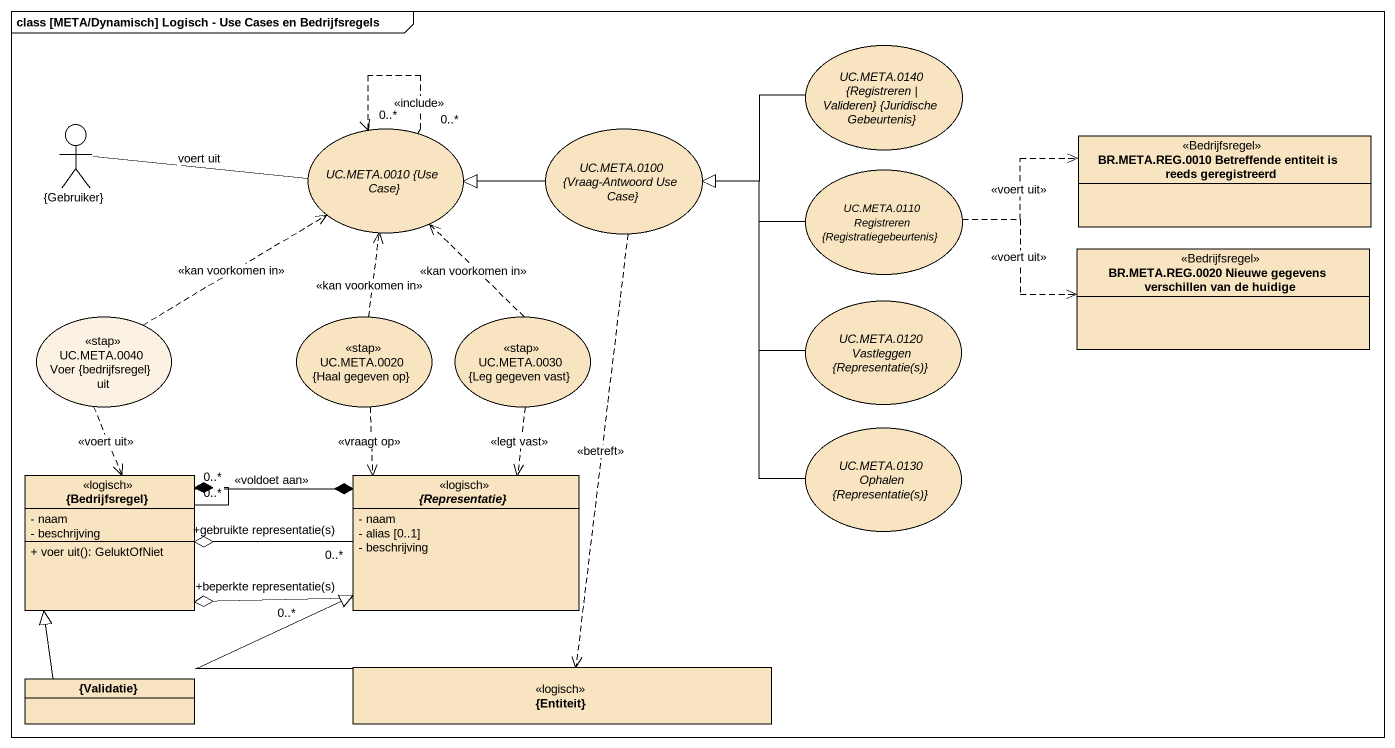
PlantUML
@startuml
mainframe class [META/Dynamisch] Logisch - Use Cases en Bedrijfsregels
allowmixing
hide circle
hide empty members
skinparam classAttributeIconSize 0
usecase "UC.META.0140 {Registreren | Valideren} {Juridische Gebeurtenis}" as UC_META_0140_Registreren #F8E4C0
actor "{Gebruiker}" as Gebruiker
usecase "UC.META.0010 {Use Case}" as UC_META_0010_Use_Case #F8E4C0
usecase "UC.META.0100 {Vraag-Antwoord Use Case}" as UC_META_0100_Vraag_Antwoord #F8E4C0
class "BR.META.REG.0010 Betreffende entiteit is reeds geregistreerd" as BR_META_REG_0010 <<Bedrijfsregel>> #F8E4C0
usecase "UC.META.0110 Registreren {Registratiegebeurtenis}" as UC_META_0110_Registreren #F8E4C0
class "BR.META.REG.0020 Nieuwe gegevens verschillen van de huidige" as BR_META_REG_0020_Nieuwe <<Bedrijfsregel>> #F8E4C0
usecase "UC.META.0120 Vastleggen {Representatie(s)}" as UC_META_0120_Vastleggen #F8E4C0
usecase "UC.META.0040 Voer {bedrijfsregel} uit" as UC_META_0040_Voer <<stap>> #FCF2E3
usecase "UC.META.0020 {Haal gegeven op}" as UC_META_0020_Haal_gegeven_op <<stap>> #F8E4C0
usecase "UC.META.0030 {Leg gegeven vast}" as UC_META_0030_Leg_gegeven <<stap>> #F8E4C0
usecase "UC.META.0130 Ophalen {Representatie(s)}" as UC_META_0130_Ophalen #F8E4C0
class "{Bedrijfsregel}" as Bedrijfsregel <<logisch>> #F8E4C0 {
  - naam
  - beschrijving
  + voer uit(): GeluktOfNiet
}
abstract class "{Representatie}" as Representatie <<logisch>> #F8E4C0 {
  - naam
  - alias [0..1]
  - beschrijving
}
class "{Entiteit}" as Entiteit <<logisch>> #F8E4C0
class "{Validatie}" as Validatie #F8E4C0
UC_META_0140_Registreren -left-|> UC_META_0100_Vraag_Antwoord
Gebruiker -right- UC_META_0010_Use_Case : voert uit
UC_META_0010_Use_Case "0..*" ..> "0..*" UC_META_0010_Use_Case : <<include>>
UC_META_0100_Vraag_Antwoord -left-|> UC_META_0010_Use_Case
UC_META_0100_Vraag_Antwoord ..> Entiteit : <<betreft>>
UC_META_0110_Registreren -left-|> UC_META_0100_Vraag_Antwoord
UC_META_0110_Registreren .right.> BR_META_REG_0010 : <<voert uit>>
UC_META_0110_Registreren .right.> BR_META_REG_0020_Nieuwe : <<voert uit>>
UC_META_0120_Vastleggen -up-|> UC_META_0100_Vraag_Antwoord
UC_META_0040_Voer .up.> UC_META_0010_Use_Case : <<kan voorkomen in>>
UC_META_0040_Voer ..> Bedrijfsregel : <<voert uit>>
UC_META_0020_Haal_gegeven_op .up.> UC_META_0010_Use_Case : <<kan voorkomen in>>
UC_META_0020_Haal_gegeven_op ..> Representatie : <<vraagt op>>
UC_META_0030_Leg_gegeven .up.> UC_META_0010_Use_Case : <<kan voorkomen in>>
UC_META_0030_Leg_gegeven ..> Representatie : <<legt vast>>
UC_META_0130_Ophalen -up-|> UC_META_0100_Vraag_Antwoord
Bedrijfsregel "0..*" --* Bedrijfsregel
Bedrijfsregel "0..*" -right-* Representatie : <<voldoet aan>>
Representatie "+gebruikte representatie(s)\n0..*" -left-o Bedrijfsregel
Representatie "+beperkte representatie(s)\n0..*" -left-o Bedrijfsregel
Entiteit -up-|> Representatie
Validatie -up-|> Bedrijfsregel
@enduml
